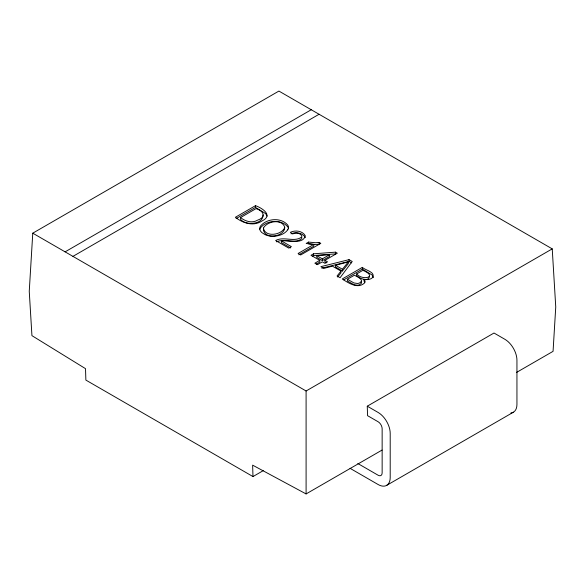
<?xml version="1.0" encoding="UTF-8"?>
<svg xmlns="http://www.w3.org/2000/svg" width="585" height="585" viewBox="0 0 585 585"><rect width="100%" height="100%" fill="white"/><g stroke="black" fill="none" stroke-linecap="round" stroke-linejoin="round"><path stroke-width="0.88" d="M516.657 372.36L553.066 351.336L555.75 306.993L552.233 248.874L278.906 91.07L32.767 233.181L29.25 291.301L31.934 335.644L85.52 368.667L85.871 380.089L252.983 476.57L263.272 470.625M263.44 229.825C264.822 239.689 283.813 236.896 284.705 228.004M340.967 271.096L337.07 275.996L340.082 277.736L352.221 261.495L349.018 259.652L320.887 266.658L323.9 268.398L332.39 266.146L340.967 271.096L340.967 272.844L337.625 277.041M342.437 271.009L342.437 269.261L348.294 261.912L348.294 263.659L342.437 271.009L335.563 267.038L335.563 265.298L348.294 261.912M65.103 251.857L311.249 109.746M72.935 256.376L319.081 114.265M255.499 205.657L235.367 217.284C242.819 223.177 253.444 226.746 262.058 220.947C273.444 215.448 262.577 208.216 255.499 205.657L255.499 207.404L236.143 218.578M240.53 217.576L256.018 208.64C263.506 210.761 266.68 217.086 257.671 220.128C252.018 223.528 245.364 221.379 240.53 217.576L240.53 219.324C245.824 225.956 263.55 224.486 263.009 214.9M313.779 244.435L298.087 253.495L300.668 254.987L320.807 243.36L319.139 242.402L315.608 242.738L308.544 242.095L306.167 243.47L313.779 244.435L313.779 246.183L298.877 254.789M326.225 262.84L324.938 262.095L324.938 260.347L337.326 253.195L335.519 252.157L313.575 253.795L310.993 255.287L319.776 260.347L319.776 262.095L316.266 264.12M312.288 256.281L313.575 255.535L335.519 253.897L335.519 252.157M319.776 260.347L314.869 263.184L317.45 264.669L322.357 261.839L324.938 263.33L327.52 261.839L324.938 260.347M316.763 255.63L322.357 258.863L329.604 254.672L329.604 256.42L322.357 260.603L316.763 257.378L316.763 255.63L329.604 254.672M362.364 267.352L342.232 278.979C348.258 282.884 357.654 289.304 364.455 283.082A6.691 3.861 0 0 0 364.777 280.412L363.987 279.323C366.883 279.901 370.356 279.784 372.579 277.59C375.979 271.952 364.821 270.131 362.364 267.352L362.364 269.1L343.775 279.827M347.395 279.279L354.364 275.25C356.579 276.325 365.391 280.244 359.57 282.935A4.863 2.808 0 0 1 357.501 283.484L353.976 282.964L347.395 279.279L347.395 281.019L353.976 284.712L357.501 285.231A4.863 2.808 0 0 0 359.57 284.683L361.45 283.235L361.201 281.305M356.682 273.912L362.883 270.336C378.605 277.012 362.349 280.968 356.682 273.912L356.682 275.652C359.278 278.336 368.791 282.46 369.479 276.317M32.767 233.181L306.094 390.985L552.233 248.874M357.837 463.517L378.122 475.232A5.696 3.291 60 0 0 382.144 472.907L382.144 428.732A5.696 3.291 60 0 0 378.122 421.756L367.548 415.657L367.27 406.195L494.011 333.019L504.862 339.285A17.082 9.865 60 0 1 516.943 360.206L516.943 404.381A17.082 9.865 60 0 1 510.902 412.973M252.983 476.57L252.632 465.148L306.094 493.93L382.085 450.055M386.663 485.374L513.403 412.198M276.478 241.832C284.325 238.197 294.65 244.172 301.611 238.812A4.724 2.728 0 0 0 301.655 237.313M290.964 233.832C295.717 231.682 302.781 232.735 305.348 237.612M321.772 268.186L349.018 261.393L351.578 262.87M281.531 240.954C288.58 239.696 302.584 245.064 305.348 235.872C302.635 230.775 295.198 229.898 290.343 232.333L292.668 233.971C295.476 232.369 299.739 232.823 301.655 235.572A4.724 2.728 0 0 1 301.611 237.064C294.394 242.599 283.557 236.033 275.63 240.53L288.8 248.128L291.381 246.643L281.531 240.954L281.531 242.695L290.621 247.945M255.499 207.404L265.648 213.598L267.14 216.121M362.364 269.1L372.214 275.074L373.42 277.641M335.563 265.298L342.437 269.261M367.27 406.195L378.122 412.454A17.082 9.865 60 0 1 390.202 433.383L390.202 477.55A17.082 9.865 60 0 1 378.122 484.526L350.035 468.314M364.777 282.153L363.987 281.063L363.987 279.323M349.018 259.652L349.018 261.393M322.357 258.863L322.357 260.603M319.139 242.402L319.139 244.142L315.608 244.486L308.544 243.835L308.544 242.095M313.575 253.795L313.575 255.535M306.094 390.985L306.094 493.93M259.85 229.305A12.512 7.225 0 0 1 260.5 227.814C266.855 220.018 281.173 218.87 287.798 226.885A12.322 7.115 0 0 1 288.39 228.413M263.44 228.077C264.983 237.649 281.831 235.163 284.807 227.441C282.211 218.534 267.126 221.013 263.44 228.077M287.798 229.766C284.222 234.709 277.575 236.486 271.725 236.289A13.74 7.934 0 0 1 265.063 234.643L261.7 232.494L260.318 230.775A12.512 7.225 0 0 1 260.5 226.066C266.855 218.271 281.173 217.13 287.798 225.145A12.322 7.115 0 0 1 287.798 229.766"/></g></svg>
